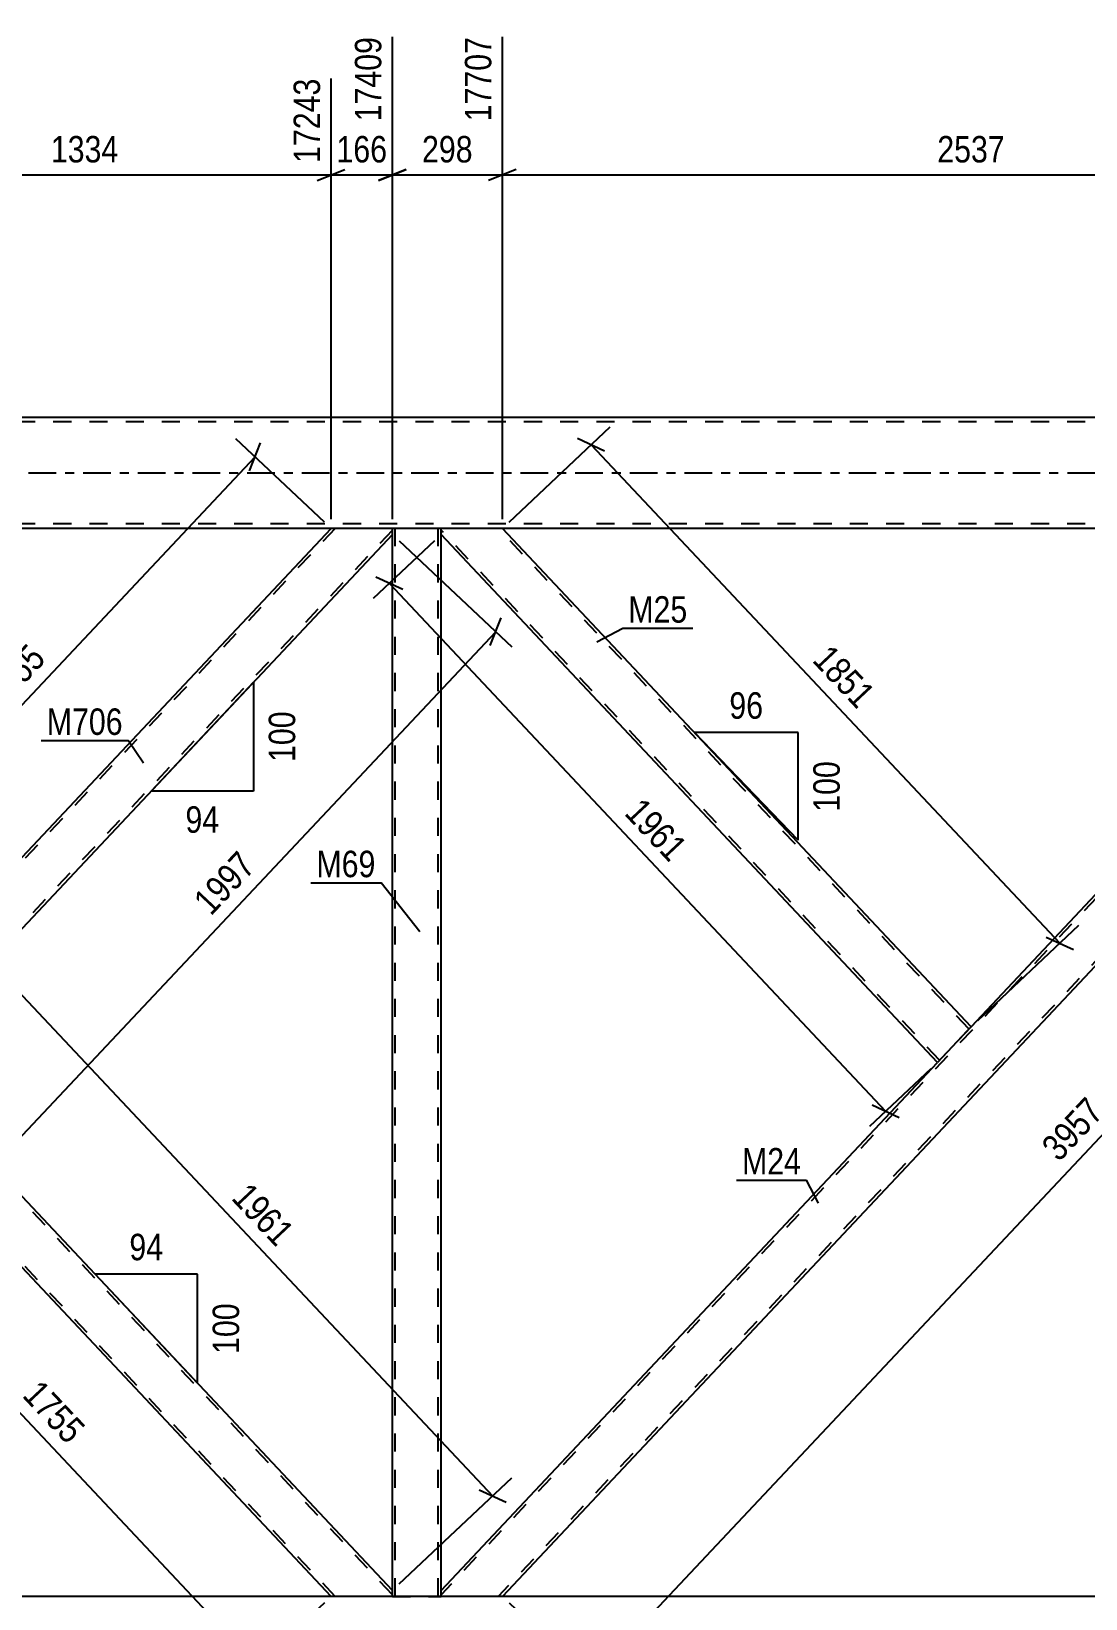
# Model space of a CAD drawing. Header units: millimetres. Extents: x -178 to 1011, y -683 to 158.
# Drawn here: x 657.3 to 771.4, y -121.8 to 47.8 of the extents above; entities that cross this region are included whole.
import ezdxf

# ---------------------------------------------------------------- set-up
doc = ezdxf.new("R2010")
doc.units = ezdxf.units.MM
doc.linetypes.add('DXK_LINE_DOT2', pattern=[3.9198, 1.9599, -1.9599])
doc.linetypes.add('DXK_LINE_DOT3', pattern=[5.9187, 2.979, -0.9799, 0.9799, -0.9799])
doc.styles.add('Arial Narrow', font='ARIALN.TTF', dxfattribs={"height": 0.2})

# ---------------------------------------------------------------- blocks, each defined once
blk = doc.blocks.new('Part-389678143-1555 - 1389')
at = {"color": 7, "linetype": 'DXK_LINE_DOT2'}
blk.add_line((798, -121.6), (-18.36, -121.6), dxfattribs=at)
at = {"color": 2, "linetype": 'Continuous'}
blk.add_line((793.2, -121.6), (216.6, -121.6), dxfattribs=at)
blk = doc.blocks.new('Part-389678143-1482 - 1389')
at = {"color": 2, "linetype": 'Continuous'}
for p, q in [((641.64, -57.14), (689.73, -6)), ((696.36, -6.66), (642.63, -63.8)), ((696.36, -6.66), (696.36, -6)), ((641.64, -63.91), (641.64, -57.14)), ((641.64, -64.85), (641.64, -63.91))]:
    blk.add_line(p, q, dxfattribs=at)
at = {"color": 7, "linetype": 'DXK_LINE_DOT2'}
for p, q in [((690.17, -6), (641.64, -57.61)), ((696.36, -6.19), (641.64, -64.38)), ((696.36, -6), (689.73, -6)), ((642.63, -63.8), (641.64, -64.85)), ((641.64, -64.78), (641.64, -63.91)), ((641.64, -64.38), (641.64, -64.34))]:
    blk.add_line(p, q, dxfattribs=at)
blk = doc.blocks.new('Part-389678143-1570 - 1389')
at = {"color": 7, "linetype": 'DXK_LINE_DOT2'}
for p, q in [((838, 5.52), (0, 5.52)), ((838, -5.52), (0, -5.52))]:
    blk.add_line(p, q, dxfattribs=at)
at = {"color": 2, "linetype": 'Continuous'}
for p, q in [((817, 6), (641, 6)), ((812.5, -6), (645.5, -6))]:
    blk.add_line(p, q, dxfattribs=at)
at = {"color": 7, "linetype": 'DXK_LINE_DOT3'}
blk.add_line((0, 0), (838, 0), dxfattribs=at)
blk = doc.blocks.new('Part-389678143-1765 - 1389')
at = {"color": 2, "linetype": 'Continuous'}
for p, q in [((642.63, -63.8), (641.64, -64.85)), ((696.36, -120.94), (642.63, -63.8)), ((641.64, -69.53), (641.64, -64.85)), ((641.64, -70.46), (641.64, -69.53)), ((689.73, -121.6), (641.64, -70.46)), ((696.36, -121.6), (696.36, -120.94))]:
    blk.add_line(p, q, dxfattribs=at)
at = {"color": 7, "linetype": 'DXK_LINE_DOT2'}
for p, q in [((696.36, -121.41), (642.41, -64.03)), ((641.64, -70.39), (641.64, -69.53)), ((690.17, -121.6), (641.64, -69.99)), ((696.36, -121.6), (689.73, -121.6))]:
    blk.add_line(p, q, dxfattribs=at)
blk = doc.blocks.new('Part-389678143-1855 - 1389')
at = {"color": 2, "linetype": 'Continuous'}
for p, q in [((701.64, -6.66), (701.64, -6)), ((755.38, -63.8), (701.64, -6.66)), ((759, -59.95), (708.27, -6)), ((758.56, -60.41), (755.38, -63.8)), ((759, -59.95), (758.56, -60.41))]:
    blk.add_line(p, q, dxfattribs=at)
at = {"color": 7, "linetype": 'DXK_LINE_DOT2'}
for p, q in [((708.27, -6), (701.64, -6)), ((755.6, -63.57), (701.64, -6.19)), ((758.78, -60.18), (707.83, -6)), ((758.97, -59.98), (758.56, -60.41)), ((755.6, -63.57), (755.61, -63.55))]:
    blk.add_line(p, q, dxfattribs=at)
blk = doc.blocks.new('Part-389678143-1870 - 1389')
at = {"color": 7, "linetype": 'DXK_LINE_DOT2'}
for p, q in [((810.17, -6), (701.64, -121.41)), ((816.36, -6.19), (707.83, -121.6)), ((816.36, -6), (809.73, -6)), ((816.36, -6.49), (816.36, -6)), ((759, -59.95), (755.38, -63.8)), ((708.27, -121.6), (701.64, -121.6))]:
    blk.add_line(p, q, dxfattribs=at)
at = {"color": 2, "linetype": 'Continuous'}
for p, q in [((816.36, -6.66), (708.27, -121.6)), ((809.73, -6), (759, -59.95)), ((816.36, -6.66), (816.36, -6.49)), ((701.64, -120.94), (755.38, -63.8)), ((701.64, -121.6), (701.64, -120.94))]:
    blk.add_line(p, q, dxfattribs=at)
blk = doc.blocks.new('Part-389678143-1960 - 1389')
at = {"color": 7, "linetype": 'DXK_LINE_DOT2'}
for p, q in [((701.64, -6), (696.36, -6)), ((696.36, -6.66), (696.36, -6)), ((696.68, -121.6), (696.68, -6)), ((701.32, -121.6), (701.32, -6)), ((701.64, -6.66), (701.64, -6)), ((696.36, -121.6), (696.36, -120.94)), ((696.36, -121.6), (701.64, -121.6)), ((701.64, -121.6), (701.64, -120.94))]:
    blk.add_line(p, q, dxfattribs=at)
at = {"color": 2, "linetype": 'Continuous'}
for p, q in [((696.36, -120.94), (696.36, -6.66)), ((701.64, -120.94), (701.64, -6.66))]:
    blk.add_line(p, q, dxfattribs=at)
blk = doc.blocks.new('AngleDimension-389678143-2857 - 1389')
at = {"color": 7, "linetype": 'Continuous'}
for p, q in [((681.34, -22.64), (670.24, -34.44)), ((681.34, -22.64), (681.34, -34.44)), ((672.56, -31.97), (670.24, -34.44)), ((681.34, -34.44), (670.24, -34.44))]:
    blk.add_line(p, q, dxfattribs=at)
at = {"color": 0}
for points in [[(686.44, -25.2), (682.24, -25.2), (682.24, -31.88), (686.44, -31.88)], [(678.21, -39.54), (678.21, -35.34), (673.36, -35.34), (673.36, -39.54)]]:
    blk.add_wipeout(points, dxfattribs=at)
at = {"color": 3, "style": 'Arial Narrow'}
blk.add_text('100', height=2.863, rotation=90.0002, dxfattribs=at).set_placement((685.84, -31.28))
blk.add_text('94', height=2.863, dxfattribs=at).set_placement((673.96, -38.94))
blk = doc.blocks.new('StraightDimension-389678143-45955 - 1389')
at = {"color": 7, "linetype": 'Continuous'}
for p, q in [((696.36, -5), (696.36, 47.2)), ((689.73, -5), (689.73, 42.7)), ((688.23, 31.66), (691.23, 32.86)), ((689.73, 32.26), (696.36, 32.26)), ((697.86, 32.86), (694.86, 31.66))]:
    blk.add_line(p, q, dxfattribs=at)
at = {"color": 0}
blk.add_wipeout([(696.39, 33.01), (696.39, 37.21), (689.71, 37.21), (689.71, 33.01)], dxfattribs=at)
at = {"color": 3, "style": 'Arial Narrow'}
blk.add_text('166', height=2.863, dxfattribs=at).set_placement((690.31, 33.61))
at = {"color": 0, "linetype": 'Continuous'}
blk.add_wipeout([(695.76, 47.8), (691.56, 47.8), (691.56, 37.46), (695.76, 37.46)], dxfattribs=at)
at = {"color": 3, "linetype": 'Continuous', "style": 'Arial Narrow'}
blk.add_text('17409', height=2.863, rotation=90.0002, dxfattribs=at).set_placement((695.16, 38.06))
blk = doc.blocks.new('StraightDimension-389678143-45954 - 1389')
at = {"color": 7, "linetype": 'Continuous'}
for p, q in [((696.36, -5), (696.36, 47.2)), ((708.27, -5), (708.27, 47.2)), ((694.86, 31.66), (697.86, 32.86)), ((696.36, 32.26), (708.27, 32.26)), ((709.77, 32.86), (706.77, 31.66))]:
    blk.add_line(p, q, dxfattribs=at)
at = {"color": 0}
blk.add_wipeout([(705.66, 33.01), (705.66, 37.21), (698.97, 37.21), (698.97, 33.01)], dxfattribs=at)
at = {"color": 3, "style": 'Arial Narrow'}
blk.add_text('298', height=2.863, dxfattribs=at).set_placement((699.57, 33.61))
at = {"color": 0, "linetype": 'Continuous'}
blk.add_wipeout([(707.67, 47.8), (703.47, 47.8), (703.47, 37.46), (707.67, 37.46)], dxfattribs=at)
at = {"color": 3, "linetype": 'Continuous', "style": 'Arial Narrow'}
blk.add_text('17707', height=2.863, rotation=90.0002, dxfattribs=at).set_placement((707.07, 38.06))
blk = doc.blocks.new('StraightDimension-389678143-21541 - 1389')
at = {"color": 7, "linetype": 'Continuous'}
for p, q in [((640.91, -71.15), (631.93, -79.6)), ((635.14, -78.63), (632.21, -77.27)), ((633.67, -77.95), (681.77, -129.09)), ((689.01, -122.29), (680.02, -130.74)), ((680.3, -128.41), (683.23, -129.77))]:
    blk.add_line(p, q, dxfattribs=at)
at = {"color": 0}
blk.add_wipeout([(661.18, -106.11), (664.24, -103.23), (658.41, -97.03), (655.35, -99.91)], dxfattribs=at)
at = {"color": 3, "style": 'Arial Narrow'}
blk.add_text('1755', height=2.863, rotation=-46.7591, dxfattribs=at).set_placement((656.2, -99.93))
blk = doc.blocks.new('StraightDimension-389678143-2840 - 1389')
at = {"color": 7, "linetype": 'Continuous'}
for p, q in [((817.09, -6.69), (827.97, -16.91)), ((825.63, -16.77), (826.81, -13.77)), ((717.8, -130.56), (826.22, -15.27)), ((709, -122.29), (719.54, -132.2)), ((718.39, -129.06), (717.21, -132.06))]:
    blk.add_line(p, q, dxfattribs=at)
at = {"color": 0}
blk.add_wipeout([(774.38, -69.3), (771.32, -66.42), (765.49, -72.62), (768.55, -75.5)], dxfattribs=at)
at = {"color": 3, "style": 'Arial Narrow'}
blk.add_text('3957', height=2.863, rotation=46.7591, dxfattribs=at).set_placement((768.52, -74.65))
blk = doc.blocks.new('StraightDimension-389678143-21562 - 1389')
at = {"color": 7, "linetype": 'Continuous'}
for p, q in [((643.35, -63.11), (655.56, -51.64)), ((654.95, -54.27), (652.02, -52.91)), ((653.48, -53.59), (707.22, -110.73)), ((697.09, -120.25), (709.29, -108.78)), ((705.75, -110.05), (708.68, -111.41))]:
    blk.add_line(p, q, dxfattribs=at)
at = {"color": 0}
blk.add_wipeout([(683.81, -84.75), (686.87, -81.87), (681.04, -75.67), (677.98, -78.54)], dxfattribs=at)
at = {"color": 3, "style": 'Arial Narrow'}
blk.add_text('1961', height=2.863, rotation=-46.7591, dxfattribs=at).set_placement((678.83, -78.57))
blk = doc.blocks.new('StraightDimension-389678143-2180 - 1389')
at = {"color": 7, "linetype": 'Continuous'}
for p, q in [((700.91, -7.35), (694.28, -13.58)), ((697.49, -12.62), (694.56, -11.26)), ((696.03, -11.94), (749.76, -69.08)), ((754.65, -64.49), (748.02, -70.72)), ((748.3, -68.4), (751.23, -69.76))]:
    blk.add_line(p, q, dxfattribs=at)
at = {"color": 0}
blk.add_wipeout([(726.36, -43.1), (729.42, -40.22), (723.59, -34.02), (720.53, -36.89)], dxfattribs=at)
at = {"color": 3, "style": 'Arial Narrow'}
blk.add_text('1961', height=2.863, rotation=-46.7591, dxfattribs=at).set_placement((721.38, -36.92))
blk = doc.blocks.new('StraightDimension-389678143-2204 - 1389')
at = {"color": 7, "linetype": 'Continuous'}
for p, q in [((709, -5.31), (719.95, 4.99)), ((719.34, 2.36), (716.41, 3.72)), ((717.88, 3.04), (768.61, -50.91)), ((759.73, -59.26), (770.69, -48.96)), ((767.15, -50.23), (770.08, -51.59))]:
    blk.add_line(p, q, dxfattribs=at)
at = {"color": 0}
blk.add_wipeout([(746.71, -26.52), (749.77, -23.65), (743.93, -17.44), (740.87, -20.32)], dxfattribs=at)
at = {"color": 3, "style": 'Arial Narrow'}
blk.add_text('1851', height=2.863, rotation=-46.7591, dxfattribs=at).set_placement((741.72, -20.35))
blk = doc.blocks.new('AngleDimension-389678143-2281 - 1389')
at = {"color": 7, "linetype": 'Continuous'}
for p, q in [((728.37, -27.39), (729.05, -28.1)), ((740.29, -28.1), (729.05, -28.1)), ((740.29, -39.76), (729.05, -28.1)), ((740.29, -39.76), (740.29, -28.1))]:
    blk.add_line(p, q, dxfattribs=at)
at = {"color": 0}
for points in [[(737.1, -27.2), (737.1, -23), (732.24, -23), (732.24, -27.2)], [(745.39, -30.59), (741.19, -30.59), (741.19, -37.27), (745.39, -37.27)]]:
    blk.add_wipeout(points, dxfattribs=at)
at = {"color": 3, "style": 'Arial Narrow'}
blk.add_text('96', height=2.863, dxfattribs=at).set_placement((732.84, -26.6))
blk.add_text('100', height=2.863, rotation=90.0002, dxfattribs=at).set_placement((744.79, -36.67))
blk = doc.blocks.new('AngleDimension-389678143-2320 - 1389')
at = {"color": 7, "linetype": 'Continuous'}
for p, q in [((673.23, -96.34), (664.17, -86.71)), ((675.27, -86.71), (664.17, -86.71)), ((675.27, -98.51), (664.17, -86.71)), ((675.27, -98.51), (675.27, -86.71))]:
    blk.add_line(p, q, dxfattribs=at)
at = {"color": 0}
for points in [[(672.15, -85.81), (672.15, -81.61), (667.29, -81.61), (667.29, -85.81)], [(680.37, -89.27), (676.17, -89.27), (676.17, -95.95), (680.37, -95.95)]]:
    blk.add_wipeout(points, dxfattribs=at)
at = {"color": 3, "style": 'Arial Narrow'}
blk.add_text('94', height=2.863, dxfattribs=at).set_placement((667.89, -85.21))
blk.add_text('100', height=2.863, rotation=90.0002, dxfattribs=at).set_placement((679.77, -95.35))
blk = doc.blocks.new('StraightDimension-389678143-45953 - 1389')
at = {"color": 7, "linetype": 'Continuous'}
for p, q in [((708.27, -5), (708.27, 47.2)), ((809.73, -5), (809.73, 42.7)), ((709.77, 32.86), (706.77, 31.66)), ((708.27, 32.26), (809.73, 32.26)), ((808.23, 31.66), (811.23, 32.86))]:
    blk.add_line(p, q, dxfattribs=at)
at = {"color": 0, "linetype": 'Continuous'}
blk.add_wipeout([(809.13, 43.3), (804.93, 43.3), (804.93, 32.96), (809.13, 32.96)], dxfattribs=at)
at = {"color": 0}
blk.add_wipeout([(763.26, 33.01), (763.26, 37.21), (754.75, 37.21), (754.75, 33.01)], dxfattribs=at)
at = {"color": 3, "linetype": 'Continuous', "style": 'Arial Narrow'}
blk.add_text('20243', height=2.863, rotation=90.0002, dxfattribs=at).set_placement((808.53, 33.56))
at = {"color": 3, "style": 'Arial Narrow'}
blk.add_text('2537', height=2.863, dxfattribs=at).set_placement((755.35, 33.61))
blk = doc.blocks.new('StraightDimension-389678143-2804 - 1389')
at = {"color": 7, "linetype": 'Continuous'}
for p, q in [((689.01, -5.31), (679.42, 3.7)), ((633.41, -49.4), (681.5, 1.74)), ((680.91, 0.24), (682.09, 3.25)), ((640.91, -56.46), (631.33, -47.44)), ((634, -47.89), (632.82, -50.9))]:
    blk.add_line(p, q, dxfattribs=at)
at = {"color": 0}
blk.add_wipeout([(659.82, -20.21), (656.76, -17.33), (650.93, -23.54), (653.99, -26.41)], dxfattribs=at)
at = {"color": 3, "style": 'Arial Narrow'}
blk.add_text('1755', height=2.863, rotation=46.7591, dxfattribs=at).set_placement((653.97, -25.57))
blk = doc.blocks.new('StraightDimension-389678143-2825 - 1389')
at = {"color": 7, "linetype": 'Continuous'}
for p, q in [((697.09, -7.35), (709.3, -18.83)), ((706.96, -18.69), (708.15, -15.68)), ((652.83, -75.37), (707.56, -17.19)), ((642.37, -65.53), (654.58, -77.02)), ((653.43, -73.87), (652.24, -76.88))]:
    blk.add_line(p, q, dxfattribs=at)
at = {"color": 0}
blk.add_wipeout([(682.56, -42.67), (679.5, -39.79), (673.67, -45.99), (676.73, -48.87)], dxfattribs=at)
at = {"color": 3, "style": 'Arial Narrow'}
blk.add_text('1997', height=2.863, rotation=46.7591, dxfattribs=at).set_placement((676.71, -48.02))
blk = doc.blocks.new('StraightDimension-389678143-45956 - 1389')
at = {"color": 7, "linetype": 'Continuous'}
for p, q in [((636.36, -5), (636.36, 42.7)), ((689.73, -5), (689.73, 42.7)), ((637.86, 32.86), (634.86, 31.66)), ((636.36, 32.26), (689.73, 32.26)), ((688.23, 31.66), (691.23, 32.86))]:
    blk.add_line(p, q, dxfattribs=at)
at = {"color": 0, "linetype": 'Continuous'}
blk.add_wipeout([(689.13, 43.3), (684.93, 43.3), (684.93, 32.96), (689.13, 32.96)], dxfattribs=at)
at = {"color": 0}
blk.add_wipeout([(667.3, 33.01), (667.3, 37.21), (658.79, 37.21), (658.79, 33.01)], dxfattribs=at)
at = {"color": 3, "linetype": 'Continuous', "style": 'Arial Narrow'}
blk.add_text('17243', height=2.863, rotation=90.0002, dxfattribs=at).set_placement((688.53, 33.56))
at = {"color": 3, "style": 'Arial Narrow'}
blk.add_text('1334', height=2.863, dxfattribs=at).set_placement((659.39, 33.61))
blk = doc.blocks.new('Mark-389678143-1478 - 1389')
at = {"color": 0}
blk.add_wipeout([(667.17, -28.35), (667.17, -25.35), (658.95, -25.35), (658.95, -28.35)], dxfattribs=at)
blk.add_wipeout([(667.17, -28.35), (667.17, -25.35), (658.95, -25.35), (658.95, -28.35)], dxfattribs=at)
at = {"color": 30, "linetype": 'Continuous'}
for p in [(658.35, -28.95), (669.42, -31.42)]:
    blk.add_line(p, (667.77, -28.95), dxfattribs=at)
at = {"color": 3, "style": 'Arial Narrow'}
blk.add_text('M706', height=2.863, dxfattribs=at).set_placement((658.95, -28.35))
blk = doc.blocks.new('Mark-389678143-1866 - 1389')
at = {"color": 0}
blk.add_wipeout([(740.6, -75.93), (740.6, -72.93), (734.21, -72.93), (734.21, -75.93)], dxfattribs=at)
blk.add_wipeout([(740.6, -75.93), (740.6, -72.93), (734.21, -72.93), (734.21, -75.93)], dxfattribs=at)
at = {"color": 30, "linetype": 'Continuous'}
for p in [(733.61, -76.53), (742.49, -79.02)]:
    blk.add_line(p, (741.2, -76.53), dxfattribs=at)
at = {"color": 3, "style": 'Arial Narrow'}
blk.add_text('M24', height=2.863, dxfattribs=at).set_placement((734.21, -75.93))
blk = doc.blocks.new('Mark-389678143-1851 - 1389')
at = {"color": 0}
blk.add_wipeout([(728.29, -16.2), (728.29, -13.2), (721.9, -13.2), (721.9, -16.2)], dxfattribs=at)
blk.add_wipeout([(728.29, -16.2), (728.29, -13.2), (721.9, -13.2), (721.9, -16.2)], dxfattribs=at)
at = {"color": 30, "linetype": 'Continuous'}
for p, q in [((718.48, -18.26), (721.3, -16.8)), ((721.3, -16.8), (728.89, -16.8))]:
    blk.add_line(p, q, dxfattribs=at)
at = {"color": 3, "style": 'Arial Narrow'}
blk.add_text('M25', height=2.863, dxfattribs=at).set_placement((721.9, -16.2))
blk = doc.blocks.new('Mark-389678143-1956 - 1389')
at = {"color": 0}
blk.add_wipeout([(694.53, -43.75), (694.53, -40.75), (688.14, -40.75), (688.14, -43.75)], dxfattribs=at)
blk.add_wipeout([(694.53, -43.75), (694.53, -40.75), (688.14, -40.75), (688.14, -43.75)], dxfattribs=at)
at = {"color": 30, "linetype": 'Continuous'}
for p in [(687.54, -44.35), (699.34, -49.66)]:
    blk.add_line(p, (695.13, -44.35), dxfattribs=at)
at = {"color": 3, "style": 'Arial Narrow'}
blk.add_text('M69', height=2.863, dxfattribs=at).set_placement((688.14, -43.75))

msp = doc.modelspace()

# ---------------------------------------------------------------- block references
for name in ['Part-389678143-1570 - 1389', 'Part-389678143-1482 - 1389', 'Part-389678143-1960 - 1389', 'Part-389678143-1855 - 1389', 'Part-389678143-1870 - 1389', 'Part-389678143-1765 - 1389', 'Part-389678143-1555 - 1389']:
    msp.add_blockref(name, (0, 0))

# ---------------------------------------------------------------- next in the draw order: block references
for name in ['StraightDimension-389678143-45955 - 1389', 'StraightDimension-389678143-2840 - 1389', 'AngleDimension-389678143-2857 - 1389', 'StraightDimension-389678143-21541 - 1389']:
    msp.add_blockref(name, (0, 0))

# ---------------------------------------------------------------- next in the draw order: block references
for name in ['StraightDimension-389678143-45954 - 1389', 'StraightDimension-389678143-21562 - 1389', 'Mark-389678143-1866 - 1389']:
    msp.add_blockref(name, (0, 0))

# ---------------------------------------------------------------- next in the draw order: block references
for name in ['StraightDimension-389678143-2804 - 1389', 'StraightDimension-389678143-2180 - 1389', 'AngleDimension-389678143-2320 - 1389']:
    msp.add_blockref(name, (0, 0))

# ---------------------------------------------------------------- next in the draw order: block references
for name in ['StraightDimension-389678143-45956 - 1389', 'StraightDimension-389678143-2204 - 1389']:
    msp.add_blockref(name, (0, 0))

# ---------------------------------------------------------------- next in the draw order: block references
for name in ['StraightDimension-389678143-45953 - 1389', 'StraightDimension-389678143-2825 - 1389', 'Mark-389678143-1851 - 1389', 'AngleDimension-389678143-2281 - 1389']:
    msp.add_blockref(name, (0, 0))

# ---------------------------------------------------------------- next in the draw order: block references
for name in ['Mark-389678143-1478 - 1389', 'Mark-389678143-1956 - 1389']:
    msp.add_blockref(name, (0, 0))

doc.saveas('drawing.dxf')
